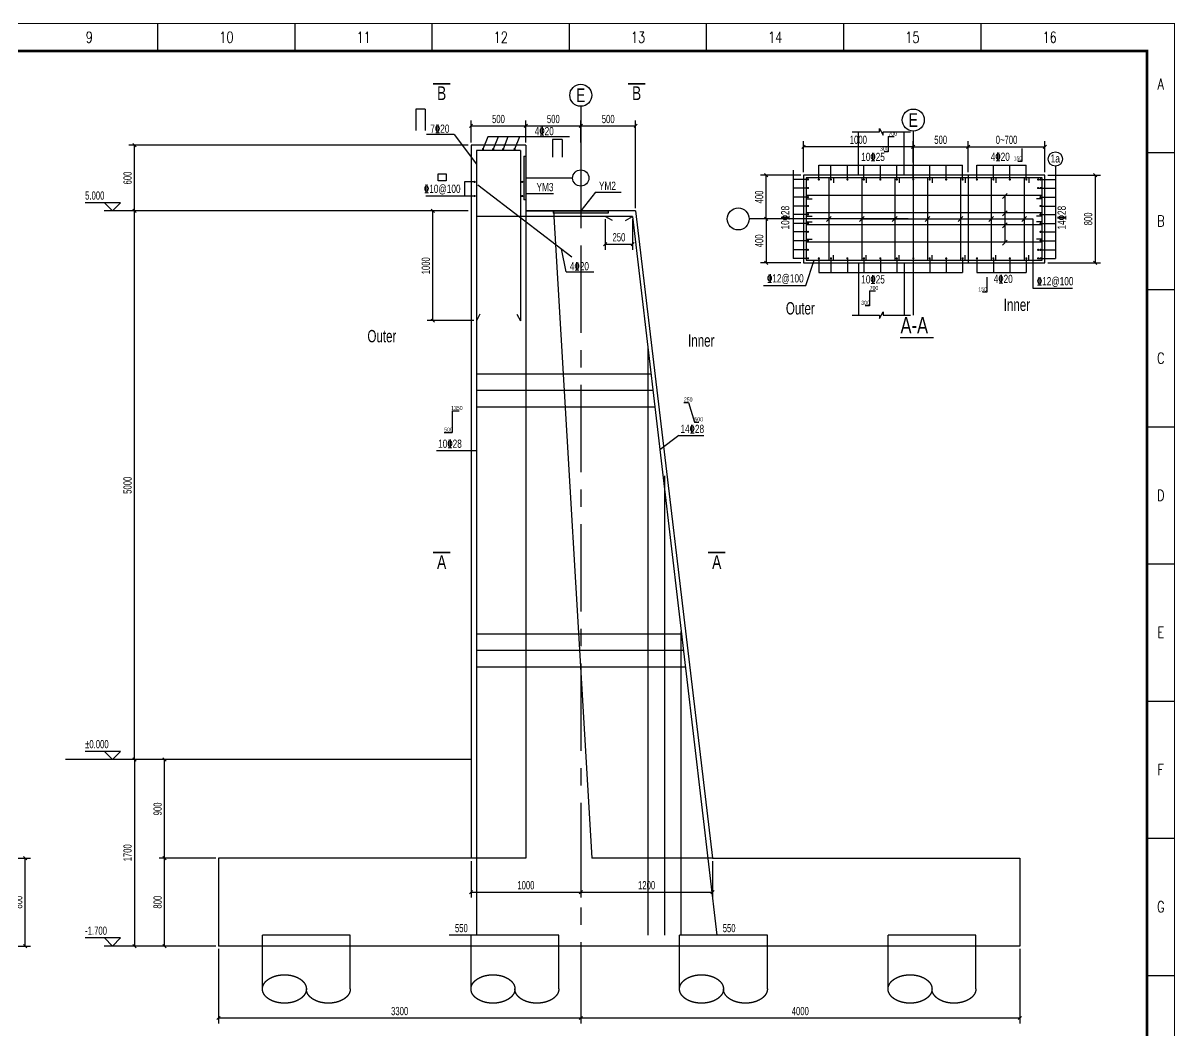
# Model space of a CAD drawing. Header units: millimetres. Extents: x -15901 to 146244, y -607033 to -56344.
# Drawn here: x 29432 to 71413, y -316071 to -279327 of the extents above; entities that cross this region are included whole.
import ezdxf
from ezdxf.enums import TextEntityAlignment as Align

# ---------------------------------------------------------------- set-up
doc = ezdxf.new("R2010")
doc.units = ezdxf.units.MM
doc.header["$LTSCALE"] = 2000
doc.linetypes.add('CENTER', pattern=[50.8, 31.75, -6.35, 6.35, -6.35])
doc.linetypes.add('HIDDEN', pattern=[9.525, 6.35, -3.175])
for name, color, linetype in [('4', 2, 'Continuous'), ('6', 1, 'Continuous'), ('LABEL_PM', 7, 'Continuous'), ('S_01', 3, 'Continuous'), ('S_01_OUTL', 3, 'Continuous'), ('S_02_AXIS', 171, 'CENTER'), ('S_03_HIDD', 4, 'HIDDEN'), ('S_04', 2, 'Continuous'), ('S_04_TEXT', 2, 'Continuous'), ('S_05_DIMS', 7, 'Continuous'), ('S_06', 1, 'Continuous'), ('S_06_RBAR', 1, 'Continuous'), ('S_07_LSHOW', 6, 'Continuous'), ('S_08_HATCH', 8, 'Continuous'), ('TEXT', 3, 'Continuous'), ('TK', 1, 'Continuous')]:
    doc.layers.add(name, color=color, linetype=linetype)
doc.styles.add('KS', font='kstxt.shx', dxfattribs={"width": 0.7, "height": 300, "bigfont": 'kshz.shx'})
doc.styles.add('TK-HZ', font='txt.shx', dxfattribs={"width": 0.8, "bigfont": 'hztxt.shx'})
doc.dimstyles.new('KSDIM0.25', dxfattribs={"dimtxt": 300, "dimasz": 120, "dimexe": 200, "dimexo": 100, "dimgap": 100, "dimtad": 1, "dimdec": 0, "dimlfac": 0.25, "dimzin": 14, "dimdsep": 46, "dimtxsty": 'KS', "dimblk": 'ARCHTICK', "dimblk1": 'OBLIQUE', "dimblk2": 'OBLIQUE', "dimsah": 1, "dimcen": -900, "dimclrd": 7, "dimclre": 7, "dimclrt": 2, "dimazin": 3, "dimtfac": 1, "dimtdec": 0, "dimtix": 1, "dimtmove": 2, "dimatfit": 2, "dimfxl": 1, "dimtolj": 1, "dimtzin": 14, "dimlwd": -3, "dimarcsym": 0})
doc.dimstyles.new('KSDIM1.2', dxfattribs={"dimtxt": 300, "dimasz": 120, "dimexe": 200, "dimexo": 100, "dimgap": 100, "dimtad": 1, "dimdec": 0, "dimlfac": 1.2, "dimzin": 14, "dimdsep": 46, "dimtxsty": 'KS', "dimblk": 'ARCHTICK', "dimblk1": 'OBLIQUE', "dimblk2": 'OBLIQUE', "dimsah": 1, "dimcen": -900, "dimclrd": 7, "dimclre": 7, "dimclrt": 2, "dimazin": 3, "dimtfac": 1, "dimtdec": 0, "dimtix": 1, "dimtmove": 2, "dimatfit": 2, "dimfxl": 1, "dimtolj": 1, "dimtzin": 14, "dimlwd": -3, "dimlwe": -1, "dimarcsym": 0})

# ---------------------------------------------------------------- blocks, each defined once
blk = doc.blocks.new('_OBLIQUE')
at = {"color": 1}
blk.add_line((-0.5, -0.5), (0.5, 0.5), dxfattribs=at)
blk = doc.blocks.new('*D131')
at = {"layer": 'Defpoints', "color": 0}
for p in [(28590, -309777), (29508, -309777), (28590, -312977)]:
    blk.add_point(p, dxfattribs=at)
at = {"layer": 'S_05_DIMS', "color": 7, "lineweight": -2}
for p, q in [((28690, -309777), (29708, -309777)), ((28690, -312977), (29708, -312977))]:
    blk.add_line(p, q, dxfattribs=at)
at = {"layer": 'S_05_DIMS', "color": 7, "lineweight": -3}
blk.add_line((29508, -312977), (29508, -309777), dxfattribs=at)
at = {"layer": 'S_05_DIMS', "color": 7, "linetype": 'ByBlock', "lineweight": -3, "xscale": 120, "yscale": 120, "zscale": 120}
for p, rotation in [((29508, -309777), 90), ((29508, -312977), 270)]:
    blk.add_blockref('_OBLIQUE', p, dxfattribs=dict(at, rotation=rotation))
at = {"layer": 'S_05_DIMS', "color": 2, "insert": (29258, -311377), "char_height": 300, "attachment_point": 5, "rotation": 90, "style": 'KS'}
blk.add_mtext('\\A1;800', dxfattribs=at)
blk = doc.blocks.new('_ArchTick')
at = {"color": 0, "linetype": 'ByBlock', "const_width": 0.15}
blk.add_lwpolyline([(-0.5, -0.5), (0.5, 0.5)], dxfattribs=at)
blk = doc.blocks.new('*D134')
at = {"layer": 'Defpoints', "color": 0}
for p in [(47758, -283078), (45758, -283777), (47758, -283777)]:
    blk.add_point(p, dxfattribs=at)
at = {"layer": 'S_05_DIMS', "color": 7, "lineweight": -2}
for p, q in [((45758, -283677), (45758, -282878)), ((47758, -283677), (47758, -282878))]:
    blk.add_line(p, q, dxfattribs=at)
at = {"layer": 'S_05_DIMS', "color": 7, "lineweight": -3}
blk.add_line((45758, -283078), (47758, -283078), dxfattribs=at)
at = {"layer": 'S_05_DIMS', "color": 7, "linetype": 'ByBlock', "lineweight": -3, "xscale": 120, "yscale": 120, "zscale": 120, "rotation": 180}
blk.add_blockref('_OBLIQUE', (45758, -283078), dxfattribs=at)
at = {"layer": 'S_05_DIMS', "color": 7, "linetype": 'ByBlock', "lineweight": -3, "xscale": 120, "yscale": 120, "zscale": 120}
blk.add_blockref('_OBLIQUE', (47758, -283078), dxfattribs=at)
at = {"layer": 'S_05_DIMS', "color": 2, "insert": (46758, -282828), "char_height": 300, "attachment_point": 5, "style": 'KS'}
blk.add_mtext('\\A1;500', dxfattribs=at)
blk = doc.blocks.new('*D135')
at = {"layer": 'Defpoints', "color": 0}
for p in [(49758, -283078), (47758, -283777), (49758, -283784)]:
    blk.add_point(p, dxfattribs=at)
at = {"layer": 'S_05_DIMS', "color": 7, "lineweight": -2}
for p, q in [((47758, -283677), (47758, -282878)), ((49758, -283684), (49758, -282878))]:
    blk.add_line(p, q, dxfattribs=at)
at = {"layer": 'S_05_DIMS', "color": 7, "lineweight": -3}
blk.add_line((47758, -283078), (49758, -283078), dxfattribs=at)
at = {"layer": 'S_05_DIMS', "color": 7, "linetype": 'ByBlock', "lineweight": -3, "xscale": 120, "yscale": 120, "zscale": 120, "rotation": 180}
blk.add_blockref('_OBLIQUE', (47758, -283078), dxfattribs=at)
at = {"layer": 'S_05_DIMS', "color": 7, "linetype": 'ByBlock', "lineweight": -3, "xscale": 120, "yscale": 120, "zscale": 120}
blk.add_blockref('_OBLIQUE', (49758, -283078), dxfattribs=at)
at = {"layer": 'S_05_DIMS', "color": 2, "insert": (48758, -282828), "char_height": 300, "attachment_point": 5, "style": 'KS'}
blk.add_mtext('\\A1;500', dxfattribs=at)
blk = doc.blocks.new('*D136')
at = {"layer": 'Defpoints', "color": 0}
for p in [(51758, -283078), (49758, -283784), (51758, -286177)]:
    blk.add_point(p, dxfattribs=at)
at = {"layer": 'S_05_DIMS', "color": 7, "lineweight": -2}
for p, q in [((49758, -283684), (49758, -282878)), ((51758, -286077), (51758, -282878))]:
    blk.add_line(p, q, dxfattribs=at)
at = {"layer": 'S_05_DIMS', "color": 7, "lineweight": -3}
blk.add_line((49758, -283078), (51758, -283078), dxfattribs=at)
at = {"layer": 'S_05_DIMS', "color": 7, "linetype": 'ByBlock', "lineweight": -3, "xscale": 120, "yscale": 120, "zscale": 120, "rotation": 180}
blk.add_blockref('_OBLIQUE', (49758, -283078), dxfattribs=at)
at = {"layer": 'S_05_DIMS', "color": 7, "linetype": 'ByBlock', "lineweight": -3, "xscale": 120, "yscale": 120, "zscale": 120}
blk.add_blockref('_OBLIQUE', (51758, -283078), dxfattribs=at)
at = {"layer": 'S_05_DIMS', "color": 2, "insert": (50758, -282828), "char_height": 300, "attachment_point": 5, "style": 'KS'}
blk.add_mtext('\\A1;500', dxfattribs=at)
blk = doc.blocks.new('*D137')
at = {"layer": 'Defpoints', "color": 0}
for p in [(33492, -286177), (45758, -286177), (41178, -306177)]:
    blk.add_point(p, dxfattribs=at)
at = {"layer": 'S_05_DIMS', "color": 7, "lineweight": -2}
for p, q in [((45658, -286177), (33292, -286177)), ((41078, -306177), (33292, -306177))]:
    blk.add_line(p, q, dxfattribs=at)
at = {"layer": 'S_05_DIMS', "color": 7, "lineweight": -3}
blk.add_line((33492, -306177), (33492, -286177), dxfattribs=at)
at = {"layer": 'S_05_DIMS', "color": 7, "linetype": 'ByBlock', "lineweight": -3, "xscale": 120, "yscale": 120, "zscale": 120}
for p, rotation in [((33492, -286177), 90), ((33492, -306177), 270)]:
    blk.add_blockref('_OBLIQUE', p, dxfattribs=dict(at, rotation=rotation))
at = {"layer": 'S_05_DIMS', "color": 2, "insert": (33242, -296177), "char_height": 300, "attachment_point": 5, "rotation": 90, "style": 'KS'}
blk.add_mtext('\\A1;5000', dxfattribs=at)
blk = doc.blocks.new('*D138')
at = {"layer": 'Defpoints', "color": 0}
for p in [(33492, -283777), (45758, -283777), (45758, -286177)]:
    blk.add_point(p, dxfattribs=at)
at = {"layer": 'S_05_DIMS', "color": 7, "lineweight": -2}
for p, q in [((45658, -283777), (33292, -283777)), ((45658, -286177), (33292, -286177))]:
    blk.add_line(p, q, dxfattribs=at)
at = {"layer": 'S_05_DIMS', "color": 7, "lineweight": -3}
blk.add_line((33492, -286177), (33492, -283777), dxfattribs=at)
at = {"layer": 'S_05_DIMS', "color": 7, "linetype": 'ByBlock', "lineweight": -3, "xscale": 120, "yscale": 120, "zscale": 120}
for p, rotation in [((33492, -283777), 90), ((33492, -286177), 270)]:
    blk.add_blockref('_OBLIQUE', p, dxfattribs=dict(at, rotation=rotation))
at = {"layer": 'S_05_DIMS', "color": 2, "insert": (33242, -284977), "char_height": 300, "attachment_point": 5, "rotation": 90, "style": 'KS'}
blk.add_mtext('\\A1;600', dxfattribs=at)
blk = doc.blocks.new('*D139')
at = {"layer": 'Defpoints', "color": 0}
for p in [(41178, -306177), (33492, -312977), (36558, -312977)]:
    blk.add_point(p, dxfattribs=at)
at = {"layer": 'S_05_DIMS', "color": 7, "lineweight": -2}
for p, q in [((41078, -306177), (33292, -306177)), ((36458, -312977), (33292, -312977))]:
    blk.add_line(p, q, dxfattribs=at)
at = {"layer": 'S_05_DIMS', "color": 7, "lineweight": -3}
blk.add_line((33492, -306177), (33492, -312977), dxfattribs=at)
at = {"layer": 'S_05_DIMS', "color": 7, "linetype": 'ByBlock', "lineweight": -3, "xscale": 120, "yscale": 120, "zscale": 120}
for p, rotation in [((33492, -306177), 90), ((33492, -312977), 270)]:
    blk.add_blockref('_OBLIQUE', p, dxfattribs=dict(at, rotation=rotation))
at = {"layer": 'S_05_DIMS', "color": 2, "insert": (33242, -309577), "char_height": 300, "attachment_point": 5, "rotation": 90, "style": 'KS'}
blk.add_mtext('\\A1;1700', dxfattribs=at)
blk = doc.blocks.new('*D140')
at = {"layer": 'Defpoints', "color": 0}
for p in [(45758, -309777), (49758, -310465), (49758, -311011)]:
    blk.add_point(p, dxfattribs=at)
at = {"layer": 'S_05_DIMS', "color": 7, "lineweight": -2}
for p, q in [((45758, -309877), (45758, -311211)), ((49758, -310565), (49758, -311211))]:
    blk.add_line(p, q, dxfattribs=at)
at = {"layer": 'S_05_DIMS', "color": 7, "lineweight": -3}
blk.add_line((45758, -311011), (49758, -311011), dxfattribs=at)
at = {"layer": 'S_05_DIMS', "color": 7, "linetype": 'ByBlock', "lineweight": -3, "xscale": 120, "yscale": 120, "zscale": 120, "rotation": 180}
blk.add_blockref('_OBLIQUE', (45758, -311011), dxfattribs=at)
at = {"layer": 'S_05_DIMS', "color": 7, "linetype": 'ByBlock', "lineweight": -3, "xscale": 120, "yscale": 120, "zscale": 120}
blk.add_blockref('_OBLIQUE', (49758, -311011), dxfattribs=at)
at = {"layer": 'S_05_DIMS', "color": 2, "insert": (47758, -310761), "char_height": 300, "attachment_point": 5, "style": 'KS'}
blk.add_mtext('\\A1;1000', dxfattribs=at)
blk = doc.blocks.new('*D141')
at = {"layer": 'Defpoints', "color": 0}
for p in [(34588, -309777), (36558, -309777), (36558, -312977)]:
    blk.add_point(p, dxfattribs=at)
at = {"layer": 'S_05_DIMS', "color": 7, "lineweight": -2}
for p, q in [((36458, -309777), (34388, -309777)), ((36458, -312977), (34388, -312977))]:
    blk.add_line(p, q, dxfattribs=at)
at = {"layer": 'S_05_DIMS', "color": 7, "lineweight": -3}
blk.add_line((34588, -312977), (34588, -309777), dxfattribs=at)
at = {"layer": 'S_05_DIMS', "color": 7, "linetype": 'ByBlock', "lineweight": -3, "xscale": 120, "yscale": 120, "zscale": 120}
for p, rotation in [((34588, -309777), 90), ((34588, -312977), 270)]:
    blk.add_blockref('_OBLIQUE', p, dxfattribs=dict(at, rotation=rotation))
at = {"layer": 'S_05_DIMS', "color": 2, "insert": (34338, -311377), "char_height": 300, "attachment_point": 5, "rotation": 90, "style": 'KS'}
blk.add_mtext('\\A1;800', dxfattribs=at)
blk = doc.blocks.new('*D142')
at = {"layer": 'Defpoints', "color": 0}
for p in [(34588, -306177), (36004, -306177), (36558, -309777)]:
    blk.add_point(p, dxfattribs=at)
at = {"layer": 'S_05_DIMS', "color": 7, "lineweight": -2}
for p, q in [((35904, -306177), (34388, -306177)), ((36458, -309777), (34388, -309777))]:
    blk.add_line(p, q, dxfattribs=at)
at = {"layer": 'S_05_DIMS', "color": 7, "lineweight": -3}
blk.add_line((34588, -309777), (34588, -306177), dxfattribs=at)
at = {"layer": 'S_05_DIMS', "color": 7, "linetype": 'ByBlock', "lineweight": -3, "xscale": 120, "yscale": 120, "zscale": 120}
for p, rotation in [((34588, -306177), 90), ((34588, -309777), 270)]:
    blk.add_blockref('_OBLIQUE', p, dxfattribs=dict(at, rotation=rotation))
at = {"layer": 'S_05_DIMS', "color": 2, "insert": (34338, -307977), "char_height": 300, "attachment_point": 5, "rotation": 90, "style": 'KS'}
blk.add_mtext('\\A1;900', dxfattribs=at)
blk = doc.blocks.new('*D144')
at = {"layer": 'Defpoints', "color": 0}
for p in [(44362, -286177), (45058, -286177), (45958, -290177)]:
    blk.add_point(p, dxfattribs=at)
at = {"layer": 'S_05_DIMS', "color": 7, "lineweight": -2}
for p, q in [((44958, -286177), (44162, -286177)), ((45858, -290177), (44162, -290177))]:
    blk.add_line(p, q, dxfattribs=at)
at = {"layer": 'S_05_DIMS', "color": 7, "lineweight": -3}
blk.add_line((44362, -290177), (44362, -286177), dxfattribs=at)
at = {"layer": 'S_05_DIMS', "color": 7, "linetype": 'ByBlock', "lineweight": -3, "xscale": 120, "yscale": 120, "zscale": 120}
for p, rotation in [((44362, -286177), 90), ((44362, -290177), 270)]:
    blk.add_blockref('_OBLIQUE', p, dxfattribs=dict(at, rotation=rotation))
at = {"layer": 'S_05_DIMS', "color": 2, "insert": (44112, -288177), "char_height": 300, "attachment_point": 5, "rotation": 90, "style": 'KS'}
blk.add_mtext('\\A1;1000', dxfattribs=at)
blk = doc.blocks.new('Dot')
at = {"layer": '6', "const_width": 0.4}
blk.add_lwpolyline([(-0.2, 0, 1), (0.2, 0, 1)], format="xyb", close=True, dxfattribs=at)
blk = doc.blocks.new('*D145')
at = {"layer": 'Defpoints', "color": 0}
for p in [(63875, -283836), (61875, -284510), (63875, -284868)]:
    blk.add_point(p, dxfattribs=at)
at = {"layer": 'LABEL_PM', "color": 7, "lineweight": -2}
for p, q in [((61875, -284410), (61875, -283636)), ((63875, -284768), (63875, -283636))]:
    blk.add_line(p, q, dxfattribs=at)
at = {"layer": 'LABEL_PM', "color": 7, "lineweight": -3}
blk.add_line((61875, -283836), (63875, -283836), dxfattribs=at)
at = {"layer": 'LABEL_PM', "color": 7, "linetype": 'ByBlock', "lineweight": -3, "xscale": 120, "yscale": 120, "zscale": 120, "rotation": 180}
blk.add_blockref('_OBLIQUE', (61875, -283836), dxfattribs=at)
at = {"layer": 'LABEL_PM', "color": 7, "linetype": 'ByBlock', "lineweight": -3, "xscale": 120, "yscale": 120, "zscale": 120}
blk.add_blockref('_OBLIQUE', (63875, -283836), dxfattribs=at)
at = {"layer": 'LABEL_PM', "color": 2, "insert": (62875, -283586), "char_height": 300, "attachment_point": 5, "style": 'KS'}
blk.add_mtext('\\A1;500', dxfattribs=at)
blk = doc.blocks.new('*D146')
at = {"layer": 'Defpoints', "color": 0}
for p in [(66675, -284868), (66675, -288068), (68501, -288068)]:
    blk.add_point(p, dxfattribs=at)
at = {"layer": 'LABEL_PM', "color": 7, "lineweight": -2}
for p, q in [((66775, -284868), (68701, -284868)), ((66775, -288068), (68701, -288068))]:
    blk.add_line(p, q, dxfattribs=at)
at = {"layer": 'LABEL_PM', "color": 7, "lineweight": -3}
blk.add_line((68501, -284868), (68501, -288068), dxfattribs=at)
at = {"layer": 'LABEL_PM', "color": 7, "linetype": 'ByBlock', "lineweight": -3, "xscale": 120, "yscale": 120, "zscale": 120}
for p, rotation in [((68501, -284868), 90), ((68501, -288068), 270)]:
    blk.add_blockref('_OBLIQUE', p, dxfattribs=dict(at, rotation=rotation))
at = {"layer": 'LABEL_PM', "color": 2, "insert": (68251, -286468), "char_height": 300, "attachment_point": 5, "rotation": 90, "style": 'KS'}
blk.add_mtext('\\A1;800', dxfattribs=at)
blk = doc.blocks.new('*D147')
at = {"layer": 'Defpoints', "color": 0}
for p in [(57875, -283836), (61875, -284510), (57875, -284868)]:
    blk.add_point(p, dxfattribs=at)
at = {"layer": 'LABEL_PM', "color": 7, "lineweight": -2}
for p, q in [((57875, -284768), (57875, -283636)), ((61875, -284410), (61875, -283636))]:
    blk.add_line(p, q, dxfattribs=at)
at = {"layer": 'LABEL_PM', "color": 7, "lineweight": -3}
blk.add_line((61875, -283836), (57875, -283836), dxfattribs=at)
at = {"layer": 'LABEL_PM', "color": 7, "linetype": 'ByBlock', "lineweight": -3, "xscale": 120, "yscale": 120, "zscale": 120, "rotation": 180}
blk.add_blockref('_OBLIQUE', (57875, -283836), dxfattribs=at)
at = {"layer": 'LABEL_PM', "color": 7, "linetype": 'ByBlock', "lineweight": -3, "xscale": 120, "yscale": 120, "zscale": 120}
blk.add_blockref('_OBLIQUE', (61875, -283836), dxfattribs=at)
at = {"layer": 'LABEL_PM', "color": 2, "insert": (59875, -283586), "char_height": 300, "attachment_point": 5, "style": 'KS'}
blk.add_mtext('\\A1;1000', dxfattribs=at)
blk = doc.blocks.new('*D148')
at = {"layer": 'Defpoints', "color": 0}
for p in [(56988, -286468), (56512, -288068), (57875, -288068)]:
    blk.add_point(p, dxfattribs=at)
at = {"layer": 'S_05_DIMS', "color": 7, "lineweight": -2}
for p, q in [((56888, -286468), (56312, -286468)), ((57775, -288068), (56312, -288068))]:
    blk.add_line(p, q, dxfattribs=at)
at = {"layer": 'S_05_DIMS', "color": 7, "lineweight": -3}
blk.add_line((56512, -286468), (56512, -288068), dxfattribs=at)
at = {"layer": 'S_05_DIMS', "color": 7, "linetype": 'ByBlock', "lineweight": -3, "xscale": 120, "yscale": 120, "zscale": 120}
for p, rotation in [((56512, -286468), 90), ((56512, -288068), 270)]:
    blk.add_blockref('_OBLIQUE', p, dxfattribs=dict(at, rotation=rotation))
at = {"layer": 'S_05_DIMS', "color": 2, "insert": (56262, -287268), "char_height": 300, "attachment_point": 5, "rotation": 90, "style": 'KS'}
blk.add_mtext('\\A1;400', dxfattribs=at)
blk = doc.blocks.new('*D149')
at = {"layer": 'Defpoints', "color": 0}
for p in [(56512, -284868), (57875, -284868), (56988, -286468)]:
    blk.add_point(p, dxfattribs=at)
at = {"layer": 'S_05_DIMS', "color": 7, "lineweight": -2}
for p, q in [((57775, -284868), (56312, -284868)), ((56888, -286468), (56312, -286468))]:
    blk.add_line(p, q, dxfattribs=at)
at = {"layer": 'S_05_DIMS', "color": 7, "lineweight": -3}
blk.add_line((56512, -286468), (56512, -284868), dxfattribs=at)
at = {"layer": 'S_05_DIMS', "color": 7, "linetype": 'ByBlock', "lineweight": -3, "xscale": 120, "yscale": 120, "zscale": 120}
for p, rotation in [((56512, -284868), 90), ((56512, -286468), 270)]:
    blk.add_blockref('_OBLIQUE', p, dxfattribs=dict(at, rotation=rotation))
at = {"layer": 'S_05_DIMS', "color": 2, "insert": (56262, -285668), "char_height": 300, "attachment_point": 5, "rotation": 90, "style": 'KS'}
blk.add_mtext('\\A1;400', dxfattribs=at)
blk = doc.blocks.new('*D156')
at = {"layer": 'Defpoints', "color": 0}
for p in [(36558, -312977), (49758, -314056), (49758, -315598)]:
    blk.add_point(p, dxfattribs=at)
at = {"layer": 'S_05_DIMS', "color": 7, "lineweight": -2}
for p, q in [((36558, -313077), (36558, -315798)), ((49758, -314156), (49758, -315798))]:
    blk.add_line(p, q, dxfattribs=at)
at = {"layer": 'S_05_DIMS', "color": 7, "lineweight": -3}
blk.add_line((36558, -315598), (49758, -315598), dxfattribs=at)
at = {"layer": 'S_05_DIMS', "color": 7, "linetype": 'ByBlock', "lineweight": -3, "xscale": 120, "yscale": 120, "zscale": 120, "rotation": 180}
blk.add_blockref('_OBLIQUE', (36558, -315598), dxfattribs=at)
at = {"layer": 'S_05_DIMS', "color": 7, "linetype": 'ByBlock', "lineweight": -3, "xscale": 120, "yscale": 120, "zscale": 120}
blk.add_blockref('_OBLIQUE', (49758, -315598), dxfattribs=at)
at = {"layer": 'S_05_DIMS', "color": 2, "insert": (43158, -315348), "char_height": 300, "attachment_point": 5, "style": 'KS'}
blk.add_mtext('\\A1;3300', dxfattribs=at)
blk = doc.blocks.new('*D157')
at = {"layer": 'Defpoints', "color": 0}
for p in [(65758, -312977), (49758, -314056), (65758, -315598)]:
    blk.add_point(p, dxfattribs=at)
at = {"layer": 'S_05_DIMS', "color": 7, "lineweight": -2}
for p, q in [((65758, -313077), (65758, -315798)), ((49758, -314156), (49758, -315798))]:
    blk.add_line(p, q, dxfattribs=at)
at = {"layer": 'S_05_DIMS', "color": 7, "lineweight": -3}
blk.add_line((49758, -315598), (65758, -315598), dxfattribs=at)
at = {"layer": 'S_05_DIMS', "color": 7, "linetype": 'ByBlock', "lineweight": -3, "xscale": 120, "yscale": 120, "zscale": 120, "rotation": 180}
blk.add_blockref('_OBLIQUE', (49758, -315598), dxfattribs=at)
at = {"layer": 'S_05_DIMS', "color": 7, "linetype": 'ByBlock', "lineweight": -3, "xscale": 120, "yscale": 120, "zscale": 120}
blk.add_blockref('_OBLIQUE', (65758, -315598), dxfattribs=at)
at = {"layer": 'S_05_DIMS', "color": 2, "insert": (57758, -315348), "char_height": 300, "attachment_point": 5, "style": 'KS'}
blk.add_mtext('\\A1;4000', dxfattribs=at)
blk = doc.blocks.new('*D254')
at = {"layer": 'Defpoints', "color": 0}
for p in [(54558, -309777), (49758, -310465), (54558, -311011)]:
    blk.add_point(p, dxfattribs=at)
at = {"layer": 'S_05_DIMS', "color": 7, "lineweight": -2}
for p, q in [((54558, -309877), (54558, -311211)), ((49758, -310565), (49758, -311211))]:
    blk.add_line(p, q, dxfattribs=at)
at = {"layer": 'S_05_DIMS', "color": 7, "lineweight": -3}
blk.add_line((49758, -311011), (54558, -311011), dxfattribs=at)
at = {"layer": 'S_05_DIMS', "color": 7, "linetype": 'ByBlock', "lineweight": -3, "xscale": 120, "yscale": 120, "zscale": 120, "rotation": 180}
blk.add_blockref('_OBLIQUE', (49758, -311011), dxfattribs=at)
at = {"layer": 'S_05_DIMS', "color": 7, "linetype": 'ByBlock', "lineweight": -3, "xscale": 120, "yscale": 120, "zscale": 120}
blk.add_blockref('_OBLIQUE', (54558, -311011), dxfattribs=at)
at = {"layer": 'S_05_DIMS', "color": 2, "insert": (52158, -310761), "char_height": 300, "attachment_point": 5, "style": 'KS'}
blk.add_mtext('\\A1;1200', dxfattribs=at)
blk = doc.blocks.new('*D272')
at = {"layer": 'Defpoints', "color": 0}
for p in [(66675, -283836), (63875, -284868), (66675, -284868)]:
    blk.add_point(p, dxfattribs=at)
at = {"layer": 'LABEL_PM', "color": 7, "lineweight": -2}
for p, q in [((63875, -284768), (63875, -283636)), ((66675, -284768), (66675, -283636))]:
    blk.add_line(p, q, dxfattribs=at)
at = {"layer": 'LABEL_PM', "color": 7, "lineweight": -3}
blk.add_line((63875, -283836), (66675, -283836), dxfattribs=at)
at = {"layer": 'LABEL_PM', "color": 7, "linetype": 'ByBlock', "lineweight": -3, "xscale": 120, "yscale": 120, "zscale": 120, "rotation": 180}
blk.add_blockref('_OBLIQUE', (63875, -283836), dxfattribs=at)
at = {"layer": 'LABEL_PM', "color": 7, "linetype": 'ByBlock', "lineweight": -3, "xscale": 120, "yscale": 120, "zscale": 120}
blk.add_blockref('_OBLIQUE', (66675, -283836), dxfattribs=at)
at = {"layer": 'LABEL_PM', "color": 2, "insert": (65275, -283586), "char_height": 300, "attachment_point": 5, "style": 'KS'}
blk.add_mtext('\\A1;0~700', dxfattribs=at)
blk = doc.blocks.new('A1-1')
at = {"layer": 'TK', "color": 7}
for p, q in [((47050, 58400), (47050, 59400)), ((52050, 58400), (52050, 59400)), ((57050, 58400), (57050, 59400)), ((62050, 58400), (62050, 59400)), ((67050, 58400), (67050, 59400)), ((72050, 58400), (72050, 59400)), ((77050, 58400), (77050, 59400)), ((83100, 54700), (84100, 54700)), ((83100, 49700), (84100, 49700)), ((83100, 44700), (84100, 44700)), ((83100, 39700), (84100, 39700)), ((83100, 34700), (84100, 34700)), ((83100, 29700), (84100, 29700)), ((83100, 24700), (84100, 24700))]:
    blk.add_line(p, q, dxfattribs=at)
for points, const_width in [([(0, 0), (84100, 0), (84100, 59400), (0, 59400)], 35), ([(2500, 1000), (83100, 1000), (83100, 58400), (2500, 58400)], 100)]:
    blk.add_lwpolyline(points, close=True, dxfattribs=dict(at, const_width=const_width))
at = {"layer": 'TK', "color": 7, "style": 'TK-HZ', "width": 0.75}
for s, p in [('9', (44550, 58900)), ('10', (49550, 58900)), ('11', (54550, 58900)), ('12', (59550, 58900)), ('13', (64550, 58900)), ('14', (69550, 58900)), ('15', (74550, 58900)), ('16', (79550, 58900)), ('A', (83600, 57200)), ('B', (83600, 52200)), ('C', (83600, 47200)), ('D', (83600, 42200)), ('E', (83600, 37200)), ('F', (83600, 32200)), ('G', (83600, 27200))]:
    blk.add_text(s, height=400, dxfattribs=at).set_placement(p, align=Align.MIDDLE_CENTER)
blk = doc.blocks.new('*D638')
at = {"layer": 'Defpoints', "color": 0}
for p in [(50649, -286377), (51649, -286377), (51649, -287390)]:
    blk.add_point(p, dxfattribs=at)
at = {"layer": 'S_05_DIMS', "color": 7}
for p, q in [((50649, -286477), (50649, -287590)), ((51649, -286477), (51649, -287590))]:
    blk.add_line(p, q, dxfattribs=at)
at = {"layer": 'S_05_DIMS', "color": 7, "lineweight": -3}
blk.add_line((50649, -287390), (51649, -287390), dxfattribs=at)
at = {"layer": 'S_05_DIMS', "color": 7, "linetype": 'ByBlock', "lineweight": -3, "xscale": 120, "yscale": 120, "zscale": 120, "rotation": 180}
blk.add_blockref('_OBLIQUE', (50649, -287390), dxfattribs=at)
at = {"layer": 'S_05_DIMS', "color": 7, "linetype": 'ByBlock', "lineweight": -3, "xscale": 120, "yscale": 120, "zscale": 120}
blk.add_blockref('_OBLIQUE', (51649, -287390), dxfattribs=at)
at = {"layer": 'S_05_DIMS', "color": 2, "insert": (51149, -287140), "char_height": 300, "attachment_point": 5, "style": 'KS'}
blk.add_mtext('\\A1;250', dxfattribs=at)

msp = doc.modelspace()

# ---------------------------------------------------------------- hatches: boundary and pattern name
at = {"layer": 'S_08_HATCH'}
h = msp.add_hatch(dxfattribs=at)
h.set_pattern_fill('ANSI31', color=6)
h.set_pattern_definition([(45, (-529715.52514, -485216.21462), (-0.088388347648, 0.088388347648), [])])
h.paths.add_polyline_path([(47678.202, -285777.387), (47758.202, -285777.387), (47758.202, -284977.387), (47758.202, -284177.387), (47678.202, -284177.387)])
h = msp.add_hatch(dxfattribs=at)
h.set_pattern_fill('ANSI31', color=6)
h.set_pattern_definition([(45, (-529315.52514, -485216.21462), (-0.088388347648, 0.088388347648), [])])
h.paths.add_polyline_path([(49758.202, -286257.387), (49758.202, -286177.387), (48758.202, -286177.387), (48758.202, -286257.387)])
h.paths.add_polyline_path([(50758.202, -286257.387), (50758.202, -286177.387), (49758.202, -286177.387), (49758.202, -286257.387)])

# ---------------------------------------------------------------- linework, layer by layer
at = {"layer": '4'}
for p, q in [((45138.678, -283389.149), (44134.368, -283389.149)), ((45138.678, -283389.149), (45958.202, -284472.85)), ((49343.889, -283477.722), (46369.888, -283477.722)), ((49226.647, -288402.186), (50230.957, -288402.186))]:
    msp.add_line(p, q, dxfattribs=at)
at = {"layer": '6'}
for p, q in [((43744.803, -282466.79), (43744.803, -283239.999)), ((44087.646, -282466.79), (43744.803, -282466.79)), ((44087.646, -282466.79), (44087.646, -283239.999)), ((48733.079, -283570.784), (48733.079, -284218.245)), ((49075.922, -283570.784), (48733.079, -283570.784)), ((49075.922, -283570.784), (49075.922, -284218.245))]:
    msp.add_line(p, q, dxfattribs=at)
at = {"layer": 'LABEL_PM'}
for p, q in [((58434.26, -285030.673), (58434.26, -284510.48)), ((58434.26, -284510.48), (63675.326, -284510.48)), ((58875.326, -285030.673), (58875.326, -284510.48)), ((59475.326, -285030.673), (59475.326, -284510.48)), ((60075.326, -285030.673), (60075.326, -284510.48)), ((60675.326, -285030.673), (60675.326, -284510.48)), ((61275.326, -285030.673), (61275.326, -284510.48)), ((61875.326, -285030.673), (61875.326, -284510.48)), ((62475.326, -285030.673), (62475.326, -284510.48)), ((63075.326, -285030.673), (63075.326, -284510.48)), ((63675.326, -285030.673), (63675.326, -284510.48)), ((64195.064, -284510.48), (65995.064, -284510.48)), ((64195.064, -285030.673), (64195.064, -284510.48)), ((64795.064, -285030.673), (64795.064, -284510.48)), ((65395.064, -285030.673), (65395.064, -284510.48)), ((65995.064, -285030.673), (65995.064, -284510.48)), ((67053.834, -284543.912), (67053.834, -287905.673)), ((57496.818, -284685.774), (57496.818, -287905.673)), ((58034.069, -285030.673), (57496.818, -285030.673)), ((66426.493, -285030.673), (67053.834, -285030.673)), ((58037.826, -285342.656), (57496.818, -285342.656)), ((66426.493, -285342.656), (67051.86, -285342.656)), ((58037.826, -285674.308), (57496.818, -285674.308)), ((66512.826, -285674.308), (67053.834, -285674.308)), ((58037.826, -285997.663), (57496.818, -285997.663)), ((66512.826, -285997.663), (67053.834, -285997.663)), ((58037.826, -286304.698), (57496.818, -286304.698)), ((58037.826, -286631.648), (57496.818, -286631.648)), ((59998.31, -286468.173), (66238.589, -286468.173)), ((66512.826, -286304.698), (67053.834, -286304.698)), ((66512.826, -286631.648), (67053.834, -286631.648)), ((58037.826, -286938.683), (57496.818, -286938.683)), ((66512.826, -286938.683), (67053.834, -286938.683)), ((58037.826, -287262.038), (57496.818, -287262.038)), ((66512.826, -287262.038), (67053.834, -287262.038)), ((58037.826, -287593.69), (57496.818, -287593.69)), ((58031.964, -287905.673), (57496.818, -287905.673)), ((57958.355, -288897.747), (58258.829, -287968.173)), ((58434.26, -287905.673), (58434.26, -288425.866)), ((58875.326, -287905.673), (58875.326, -288425.866)), ((59475.326, -287905.673), (59475.326, -288425.866)), ((60075.326, -287905.673), (60075.326, -288425.866)), ((60675.326, -287905.673), (60675.326, -288425.866)), ((61275.326, -287905.673), (61275.326, -288425.866)), ((61875.326, -287905.673), (61875.326, -288425.866)), ((62475.326, -287905.673), (62475.326, -288425.866)), ((63075.326, -287905.673), (63075.326, -288425.866)), ((63675.326, -287905.673), (63675.326, -288425.866)), ((64195.064, -287905.673), (64195.064, -288425.866)), ((64795.064, -287905.673), (64795.064, -288425.866)), ((65395.064, -287905.673), (65395.064, -288425.866)), ((65995.064, -287905.673), (65995.064, -288425.866)), ((66426.493, -287593.69), (67053.834, -287593.69)), ((66426.493, -287905.673), (67053.834, -287905.673)), ((58434.26, -288425.866), (63675.326, -288425.866)), ((64195.064, -288425.866), (65995.064, -288425.866)), ((56416.619, -288897.747), (57958.355, -288897.747))]:
    msp.add_line(p, q, dxfattribs=at)
msp.add_circle((67053.834, -284284.276), 259.636, dxfattribs=at)
at = {"layer": 'S_01'}
for p, q in [((65127.336, -285722.807), (65300.616, -285536.704)), ((65127.336, -286356.795), (65300.616, -286170.692)), ((58711.67, -286561.225), (58884.95, -286375.121)), ((59911.67, -286561.225), (60084.95, -286375.121)), ((61111.67, -286561.225), (61284.95, -286375.121)), ((62311.67, -286561.225), (62484.95, -286375.121)), ((63511.67, -286561.225), (63684.95, -286375.121)), ((64631.409, -286561.225), (64804.689, -286375.121)), ((65127.336, -286795.586), (65300.616, -286609.482)), ((65831.409, -286561.225), (66004.689, -286375.121)), ((65127.336, -287429.573), (65300.616, -287243.47))]:
    msp.add_line(p, q, dxfattribs=at)
msp.add_lwpolyline([(66675.326, -288068.173), (66675.326, -284868.173), (57875.326, -284868.173), (57875.326, -288068.173)], close=True, dxfattribs=at)
at = {"layer": 'S_01', "const_width": 45}
msp.add_lwpolyline([(61386.837, -290796.101), (62621.837, -290796.101)], dxfattribs=at)
at = {"layer": 'S_01'}
for centre in [(49758.202, -281960.065), (61875.326, -282863.896), (55495.964, -286468.173)]:
    msp.add_circle(centre, 400, dxfattribs=at)
at = {"layer": 'S_01_OUTL'}
for p, q in [((45758.202, -283777.387), (45758.202, -309777.387)), ((47758.202, -283777.387), (45758.202, -283777.387)), ((47758.202, -283777.387), (47758.202, -286177.387)), ((47678.202, -284177.387), (47678.202, -285777.387)), ((47678.202, -284177.387), (47758.202, -284177.387)), ((47758.202, -285777.387), (47678.202, -285777.387)), ((51758.202, -286177.387), (47758.202, -286177.387)), ((51758.202, -286177.387), (54558.202, -309777.387)), ((36558.202, -309777.387), (36558.202, -312977.387)), ((45758.202, -309777.387), (36558.202, -309777.387)), ((54558.202, -309777.387), (65758.202, -309777.387)), ((65758.202, -309777.387), (65758.202, -312977.387)), ((65758.202, -312977.387), (36558.202, -312977.387))]:
    msp.add_line(p, q, dxfattribs=at)
for points in [[(44375.562, -281539.064, 60, 60, 0), (45000.562, -281539.064, 0, 0, 0)], [(51481.574, -281539.064, 60, 60, 0), (52106.574, -281539.064, 0, 0, 0)], [(44375.562, -298632.461, 60, 60, 0), (45000.562, -298632.461, 0, 0, 0)], [(54400.357, -298632.461, 60, 60, 0), (55025.357, -298632.461, 0, 0, 0)]]:
    msp.add_lwpolyline(points, format="xyseb", dxfattribs=at)
msp.add_lwpolyline([(48758.202, -286177.387), (50758.202, -286177.387), (50758.202, -286257.387), (48758.202, -286257.387)], close=True, dxfattribs=at)
at = {"layer": 'S_02_AXIS', "ltscale": 0.05}
msp.add_line((49758.202, -282360.065), (49758.202, -315598.148), dxfattribs=at)
at = {"layer": 'S_02_AXIS'}
for p, q in [((61875.326, -283263.896), (61875.326, -289978.379)), ((61684.481, -286468.173), (55895.964, -286468.173))]:
    msp.add_line(p, q, dxfattribs=at)
at = {"layer": 'S_03_HIDD'}
for p, q in [((59875.326, -284868.173), (59875.326, -283296.431)), ((61547.44, -284868.173), (61547.44, -283296.431)), ((63875.326, -284868.173), (63875.326, -288068.173)), ((59875.326, -288068.173), (59875.326, -289978.379)), ((61547.44, -288068.173), (61547.44, -289978.379)), ((38158.202, -314540.717), (38158.202, -312577.387)), ((41358.202, -312577.387), (38158.202, -312577.387)), ((41358.202, -314540.717), (41358.202, -312577.387)), ((45758.202, -314540.717), (45758.202, -312577.387)), ((48958.202, -312577.387), (45758.202, -312577.387)), ((48958.202, -314540.717), (48958.202, -312577.387)), ((53358.202, -314540.717), (53358.202, -312577.387)), ((56558.202, -312577.387), (53358.202, -312577.387)), ((56558.202, -314540.717), (56558.202, -312577.387)), ((60958.202, -314540.717), (60958.202, -312577.387)), ((64158.202, -312577.387), (60958.202, -312577.387)), ((64158.202, -314540.717), (64158.202, -312577.387))]:
    msp.add_line(p, q, dxfattribs=at)
at = {"layer": 'S_03_HIDD', "ltscale": 5}
for p, q in [((47758.202, -286177.387), (48758.202, -286177.387)), ((47758.202, -286177.387), (47758.202, -309777.387)), ((48758.202, -286177.387), (50158.202, -309777.387)), ((47758.202, -309777.387), (45758.202, -309777.387)), ((54558.202, -309777.387), (50158.202, -309777.387))]:
    msp.add_line(p, q, dxfattribs=at)
at = {"layer": 'S_03_HIDD'}
for points in [[(59650.942, -283296.431), (60641.383, -283296.431), (60641.383, -283176.431), (60781.383, -283416.431), (60781.383, -283296.431), (61771.824, -283296.431)], [(59650.942, -289978.379), (60641.383, -289978.379), (60641.383, -290098.379), (60781.383, -289858.379), (60781.383, -289978.379), (61771.824, -289978.379)]]:
    msp.add_lwpolyline(points, dxfattribs=at)
for centre in [(38958.202, -314540.717), (46558.202, -314540.717), (54158.202, -314540.717), (61758.202, -314540.717)]:
    msp.add_ellipse(centre, major_axis=(-800, 0), ratio=0.647889384, dxfattribs=at)
at = {"layer": 'S_03_HIDD', "extrusion": (0, 0, -1)}
for centre in [(40558.202, -314540.717), (48158.202, -314540.717), (55758.202, -314540.717), (63358.202, -314540.717)]:
    msp.add_ellipse(centre, major_axis=(800, 0), ratio=0.647889384, start_param=0, end_param=3.141592654, dxfattribs=at)
at = {"layer": 'S_04'}
for p, q in [((46369.888, -283477.722), (46193.227, -283922.514)), ((46741.839, -283477.722), (46565.178, -283922.514)), ((47105.561, -283477.722), (46928.9, -283922.514)), ((47521.875, -283477.722), (47345.215, -283922.514)), ((45893.202, -285118.242), (45522.407, -285118.242)), ((45522.407, -285118.242), (45522.407, -285633.619)), ((45893.202, -285633.619), (44106.164, -285633.619)), ((47758.202, -285543.222), (48762.382, -285543.222)), ((50297.944, -285495.405), (49758.202, -286177.387)), ((50297.944, -285495.405), (51236.339, -285495.405)), ((66238.589, -286468.173), (66238.589, -288993.983)), ((49226.647, -288402.186), (49054.028, -287560.926)), ((66238.589, -288993.983), (67678.48, -288993.983)), ((53335.119, -294367.472), (52644.06, -294887.56)), ((53335.119, -294367.472), (54248.156, -294367.472)), ((44504.78, -294907.725), (45958.202, -294907.725)), ((45758.202, -306177.387), (30976.075, -306177.387))]:
    msp.add_line(p, q, dxfattribs=at)
at = {"layer": 'S_04_TEXT'}
msp.add_line((65227.91, -287321.556), (65227.91, -285614.79), dxfattribs=at)
for points in [[(32395.461, -285880.402), (32692.446, -286177.387), (32989.431, -285880.402), (31695.461, -285880.402)], [(33492.446, -286177.387), (32392.446, -286177.387)], [(32395.461, -305880.402), (32692.446, -306177.387), (32989.431, -305880.402), (31695.461, -305880.402)], [(33492.446, -306177.387), (32392.446, -306177.387)], [(32395.461, -312680.402), (32692.446, -312977.387), (32989.431, -312680.402), (31695.461, -312680.402)], [(33492.446, -312977.387), (32392.446, -312977.387)]]:
    msp.add_lwpolyline(points, dxfattribs=at)
at = {"layer": 'S_06'}
for p, q in [((66575.326, -284968.173), (57975.326, -284968.173)), ((57975.326, -284968.173), (57975.326, -287968.173)), ((58798.31, -284968.173), (58798.31, -287968.173)), ((58962.621, -284968.173), (58962.621, -285147.823)), ((59998.31, -284968.173), (59998.31, -287968.173)), ((60162.621, -284968.173), (60162.621, -285147.823)), ((61198.31, -284968.173), (61198.31, -287968.173)), ((61362.621, -284968.173), (61362.621, -285147.823)), ((62398.31, -284968.173), (62398.31, -287968.173)), ((62562.621, -284968.173), (62562.621, -285147.823)), ((63598.31, -284968.173), (63598.31, -287968.173)), ((63762.621, -284968.173), (63762.621, -285147.823)), ((64718.049, -284968.173), (64718.049, -287968.173)), ((64882.36, -284968.173), (64882.36, -285147.823)), ((65918.049, -284968.173), (65918.049, -287968.173)), ((66082.36, -284968.173), (66082.36, -285147.823)), ((66575.326, -287968.173), (66575.326, -284968.173)), ((66575.326, -285614.79), (57975.326, -285614.79)), ((57975.326, -285730.253), (58186.043, -285730.253)), ((66575.326, -285730.253), (66364.608, -285730.253)), ((66575.326, -286248.778), (57975.326, -286248.778)), ((57975.326, -286364.241), (58186.043, -286364.241)), ((57975.326, -286572.105), (58186.043, -286572.105)), ((66575.326, -286687.568), (57975.326, -286687.568)), ((66575.326, -286364.241), (66364.608, -286364.241)), ((66575.326, -286572.105), (66364.608, -286572.105)), ((57975.326, -287206.092), (58186.043, -287206.092)), ((66575.326, -287321.556), (57975.326, -287321.556)), ((66575.326, -287206.092), (66364.608, -287206.092)), ((57975.326, -287968.173), (66575.326, -287968.173)), ((58962.621, -287968.173), (58962.621, -287788.523)), ((60162.621, -287968.173), (60162.621, -287788.523)), ((61362.621, -287968.173), (61362.621, -287788.523)), ((62562.621, -287968.173), (62562.621, -287788.523)), ((63762.621, -287968.173), (63762.621, -287788.523)), ((64882.36, -287968.173), (64882.36, -287788.523)), ((66082.36, -287968.173), (66082.36, -287788.523))]:
    msp.add_line(p, q, dxfattribs=at)
at = {"layer": 'S_06_RBAR'}
for p, q in [((60966.558, -283464.924), (61184.097, -283464.924)), ((60966.558, -283464.924), (60966.558, -284017.216)), ((45958.202, -283977.387), (45958.202, -312577.387)), ((47558.202, -283977.387), (45958.202, -283977.387)), ((47558.202, -283977.387), (47558.202, -290177.387)), ((60966.558, -284017.216), (60810.074, -284017.216)), ((65837.001, -283903.461), (65837.001, -284369.875)), ((65837.001, -284369.875), (65680.517, -284369.875)), ((46007.593, -285226.777), (49429.178, -287848.363)), ((51649.322, -286377.387), (45958.202, -286377.387)), ((50912.989, -286527.641), (50649.322, -286377.387)), ((51385.655, -286527.641), (51649.322, -286377.387)), ((51649.322, -286377.387), (54711.79, -312577.387)), ((64550.978, -288591.435), (64550.978, -289143.727)), ((60282.713, -289086.368), (60500.251, -289086.368)), ((60282.713, -289086.368), (60282.713, -289638.661)), ((64550.978, -289143.727), (64394.494, -289143.727)), ((60282.713, -289638.661), (60126.229, -289638.661)), ((46085.474, -289936.202), (45958.202, -290177.387)), ((47430.931, -289936.202), (47558.202, -290177.387)), ((52218.218, -312577.387), (52218.218, -291202.337)), ((45958.202, -292112.644), (52319.706, -292112.644)), ((45958.202, -292712.644), (52389.838, -292712.644)), ((45958.202, -293312.644), (52459.971, -293312.644)), ((53518.119, -293156.538), (53681.617, -293156.538)), ((53681.617, -293156.538), (53899.666, -293877.045)), ((45076.449, -293462.195), (45076.449, -294256.921)), ((45076.449, -293462.195), (45330.568, -293462.195)), ((44782.713, -294256.921), (45076.449, -294256.921)), ((53899.666, -293877.045), (54063.163, -293877.045)), ((52818.218, -312577.387), (52818.218, -295838.262)), ((45958.202, -301594.43), (53428.013, -301594.43)), ((53418.218, -312577.387), (53418.218, -301510.629)), ((45958.202, -302194.43), (53498.146, -302194.43)), ((45958.202, -302794.43), (53568.279, -302794.43)), ((45958.202, -312577.387), (44958.202, -312577.387)), ((55711.79, -312577.387), (54711.79, -312577.387))]:
    msp.add_line(p, q, dxfattribs=at)
msp.add_lwpolyline([(44560.518, -284819.548), (44858.079, -284819.548), (44858.079, -285078.297), (44560.518, -285078.297)], close=True, dxfattribs=at)
at = {"layer": 'S_07_LSHOW'}
for p, q in [((49461.625, -284977.387), (47758.202, -284977.387)), ((49758.202, -285273.964), (49758.202, -286177.387))]:
    msp.add_line(p, q, dxfattribs=at)
msp.add_circle((49758.202, -284977.387), 296.577, dxfattribs=at)

# ---------------------------------------------------------------- block references
at = {"layer": 'S_04', "xscale": 100, "yscale": 100}
for p in [(46193.227, -283922.514), (46565.178, -283922.514), (46928.9, -283922.514), (47345.215, -283922.514), (45893.202, -285118.242), (47623.202, -285118.242), (45893.202, -285633.619), (47623.202, -285633.619)]:
    msp.add_blockref('Dot', p, dxfattribs=at)
at = {"layer": 'S_06', "yscale": 100, "zscale": 100}
for p, xscale in [((58037.826, -285030.673), 100), ((66426.493, -285030.673), -100), ((66512.826, -285030.673), -100), ((58037.826, -285342.656), 100), ((66426.493, -285342.656), -100), ((66512.826, -285342.656), -100), ((58037.826, -285674.308), 100), ((66512.826, -285674.308), -100), ((58037.826, -285997.663), 100), ((58037.826, -286304.698), 100), ((66512.826, -285997.663), -100), ((66512.826, -286304.698), -100), ((58037.826, -287905.673), 100), ((58037.826, -287905.673), 100), ((58037.826, -287905.673), 100), ((58434.26, -287905.673), 100), ((58875.326, -287905.673), 100), ((59475.326, -287905.673), 100), ((60075.326, -287905.673), 100), ((60675.326, -287905.673), 100), ((61275.326, -287905.673), 100), ((61875.326, -287905.673), 100), ((62475.326, -287905.673), 100), ((63075.326, -287905.673), 100), ((63675.326, -287905.673), 100), ((64195.064, -287905.673), 100), ((64795.064, -287905.673), 100), ((65395.064, -287905.673), 100), ((65995.064, -287905.673), 100), ((66426.493, -287905.673), -100), ((66512.826, -287905.673), -100), ((66512.826, -287905.673), -100), ((66512.826, -287905.673), -100)]:
    msp.add_blockref('Dot', p, dxfattribs=dict(at, xscale=xscale))
at = {"layer": 'S_06', "yscale": 100, "zscale": 100, "rotation": 180}
for p, xscale in [((58434.26, -285030.673), -100), ((58875.326, -285030.673), -100), ((59475.326, -285030.673), -100), ((60075.326, -285030.673), -100), ((60675.326, -285030.673), -100), ((61275.326, -285030.673), -100), ((61875.326, -285030.673), -100), ((62475.326, -285030.673), -100), ((63075.326, -285030.673), -100), ((63675.326, -285030.673), -100), ((64195.064, -285030.673), -100), ((64795.064, -285030.673), -100), ((65395.064, -285030.673), -100), ((65995.064, -285030.673), -100), ((58037.826, -286631.648), -100), ((66512.826, -286631.648), 100), ((58037.826, -286938.683), -100), ((66512.826, -286938.683), 100), ((58037.826, -287262.038), -100), ((58037.826, -287593.69), -100), ((66426.493, -287593.69), 100), ((66512.826, -287262.038), 100), ((66512.826, -287593.69), 100)]:
    msp.add_blockref('Dot', p, dxfattribs=dict(at, xscale=xscale))
at = {"layer": 'TK', "color": 7}
msp.add_blockref('A1-1', (-12704.988, -338744.462), dxfattribs=at)

# ---------------------------------------------------------------- texts
at = {"layer": '4', "style": 'KS', "width": 0.75}
for s, p in [('7%%13220', (44275.256, -283328.36)), ('4%%13220', (48080.468, -283416.933)), ('%%13210@100', (44042.382, -285518.617)), ('4%%13220', (49361.068, -288341.397))]:
    msp.add_text(s, height=300, dxfattribs=at).set_placement(p)
at = {"layer": 'S_01_OUTL', "style": 'KS', "width": 0.75}
for s, p in [('B', (44688.062, -281884.58)), ('B', (51794.074, -281884.58)), ('A', (44688.062, -298977.977)), ('A', (54712.857, -298977.977))]:
    msp.add_text(s, height=500, dxfattribs=at).set_placement(p, align=Align.MIDDLE_CENTER)
at = {"layer": 'S_04', "style": 'KS', "width": 0.75}
for p in [(49758.202, -281960.065), (61875.326, -282863.896)]:
    msp.add_text('E', height=500, dxfattribs=at).set_placement(p, align=Align.MIDDLE)
for s, height, p in [('700', 150, (60972.245, -283438.448)), ('10%%13225', 300, (59978.07, -284355.602)), ('300', 150, (60661.916, -283980.292)), ('4%%13220', 300, (64700.627, -284351.533)), ('150', 150, (65532.358, -284332.951)), ('1a', 300, (66882.897, -284411.286)), ('YM3', 300, (48145.521, -285457.478)), ('YM2', 300, (50421.357, -285409.662)), ('%%13212@100', 300, (56546.102, -288783.482)), ('10%%13225', 300, (59978.07, -288820.884)), ('4%%13220', 300, (64805.702, -288805.108)), ('%%13212@100', 300, (66379.122, -288888.095)), ('700', 150, (60288.399, -289059.893)), ('150', 150, (64246.335, -289106.803)), ('300', 150, (59978.07, -289601.736)), ('A-A', 600, (61411.197, -290642.486)), ('250', 150, (53516.503, -293128.187)), ('1350', 150, (45034.367, -293435.719)), ('500', 150, (53898.05, -293848.694)), ('500', 150, (44781.096, -294228.571)), ('14%%13228', 300, (53390.726, -294272.472)), ('10%%13228', 300, (44560.387, -294812.724))]:
    msp.add_text(s, height=height, dxfattribs=at).set_placement(p)
for s, p in [('10%%13228', (57358.382, -286853.606)), ('14%%13228', (67434.577, -286853.606))]:
    msp.add_text(s, height=300, rotation=90, dxfattribs=at).set_placement(p)
at = {"layer": 'S_04_TEXT', "style": 'KS', "width": 0.7}
for s, p in [('5.000', (31695.461, -285765.402)), ('%%P0.000', (31695.461, -305765.402)), ('-1.700', (31695.461, -312565.402)), ('550', (45172.402, -312470.73)), ('550', (54929.707, -312470.73))]:
    msp.add_text(s, height=300, dxfattribs=at).set_placement(p)
at = {"layer": 'TEXT', "style": 'KS', "width": 0.7}
for s, p in [('Outer', (57233.247, -289951.994)), ('Inner', (65173.268, -289823.412)), ('Outer', (41983.431, -290965.89)), ('Inner', (53668.658, -291126.992))]:
    msp.add_text(s, height=450, dxfattribs=at).set_placement(p)

# ---------------------------------------------------------------- dimensions: what is measured, and where the dimension line sits
at = {"layer": 'LABEL_PM'}
for base, p2, override, picture, middle in [((57875.326, -283835.694), (57875.326, -284868.173), {"dimtxsty": 'KS'}, '*D147', (59875.326, -283585.694)), ((63875.326, -283835.694), (63875.326, -284868.173), {"dimlfac": 0.25}, '*D145', (62875.326, -283585.694))]:
    dim = msp.add_linear_dim(base=base, p1=(61875.326, -284510.48), p2=p2, dimstyle='KSDIM0.25', override=override, dxfattribs=at)
    dim.commit()
    dim.dimension.update_dxf_attribs({"geometry": picture, "text_midpoint": middle})
dim = msp.add_linear_dim(base=(66675.326, -283835.694), p1=(63875.326, -284868.173), p2=(66675.326, -284868.173), text='0~700', dimstyle='KSDIM0.25', override={"dimlfac": 0.25}, dxfattribs=at)
dim.commit()
dim.dimension.update_dxf_attribs({"geometry": '*D272', "text_midpoint": (65275.326, -283585.694)})
dim = msp.add_linear_dim(base=(68500.864, -288068.173), p1=(66675.326, -284868.173), p2=(66675.326, -288068.173), angle=90, text='800', dimstyle='KSDIM0.25', override={"dimlfac": 0.25}, dxfattribs=at)
dim.commit()
dim.dimension.update_dxf_attribs({"geometry": '*D146', "text_midpoint": (68250.864, -286468.173)})
at = {"layer": 'S_05_DIMS'}
for base, p1, p2, dimstyle, override, picture, middle in [((47758.202, -283078.452), (45758.202, -283777.387), (47758.202, -283777.387), 'KSDIM0.25', {"dimlfac": 0.25}, '*D134', (46758.202, -282828.452)), ((49758.202, -283078.452), (47758.202, -283777.387), (49758.202, -283783.628), 'KSDIM0.25', {"dimlfac": 0.25}, '*D135', (48758.202, -282828.452)), ((51758.202, -283078.452), (49758.202, -283783.628), (51758.202, -286177.387), 'KSDIM0.25', {"dimlfac": 0.25}, '*D136', (50758.202, -282828.452)), ((51649.322, -287389.886), (50649.322, -286377.387), (51649.322, -286377.387), 'KSDIM1.2', {"dimlfac": 0.25, "dimzin": 8}, '*D638', (51149.322, -287139.886)), ((49758.202, -311011.27), (45758.202, -309777.387), (49758.202, -310465.254), 'KSDIM0.25', {"dimlfac": 0.25}, '*D140', (47758.202, -310761.27)), ((54558.202, -311011.27), (49758.202, -310465.254), (54558.202, -309777.387), 'KSDIM0.25', {"dimlfac": 0.25}, '*D254', (52158.202, -310761.27)), ((49758.202, -315598.148), (36558.202, -312977.387), (49758.202, -314055.857), 'KSDIM0.25', {"dimlfac": 0.25}, '*D156', (43158.202, -315348.148)), ((65758.202, -315598.148), (49758.202, -314055.857), (65758.202, -312977.387), 'KSDIM0.25', {"dimlfac": 0.25}, '*D157', (57758.202, -315348.148))]:
    dim = msp.add_linear_dim(base=base, p1=p1, p2=p2, dimstyle=dimstyle, override=override, dxfattribs=at)
    dim.commit()
    dim.dimension.update_dxf_attribs({"geometry": picture, "text_midpoint": middle})
for base, p1, p2, angle, picture, middle in [((33492.446, -283777.387), (45758.202, -286177.387), (45758.202, -283777.387), 90, '*D138', (33242.446, -284977.387)), ((56511.936, -284868.173), (56988.033, -286468.173), (57875.326, -284868.173), 270, '*D149', (56261.936, -285668.173)), ((33492.446, -286177.387), (41177.99, -306177.387), (45758.202, -286177.387), 90, '*D137', (33242.446, -296177.387)), ((44362.257, -286177.387), (45958.202, -290177.387), (45057.773, -286177.387), 90, '*D144', (44112.257, -288177.387)), ((56511.936, -288068.173), (56988.033, -286468.173), (57875.326, -288068.173), 90, '*D148', (56261.936, -287268.173)), ((33492.446, -312977.387), (41177.99, -306177.387), (36558.202, -312977.387), 90, '*D139', (33242.446, -309577.387)), ((34588.353, -306177.387), (36558.202, -309777.387), (36003.664, -306177.387), 90, '*D142', (34338.353, -307977.387)), ((29508.197, -309777.387), (28589.567, -312977.387), (28589.567, -309777.387), 90, '*D131', (29258.197, -311377.387)), ((34588.353, -309777.387), (36558.202, -312977.387), (36558.202, -309777.387), 90, '*D141', (34338.353, -311377.387))]:
    dim = msp.add_linear_dim(base=base, p1=p1, p2=p2, angle=angle, dimstyle='KSDIM0.25', override={"dimlfac": 0.25}, dxfattribs=at)
    dim.commit()
    dim.dimension.update_dxf_attribs({"geometry": picture, "text_midpoint": middle})

doc.saveas('drawing.dxf')
